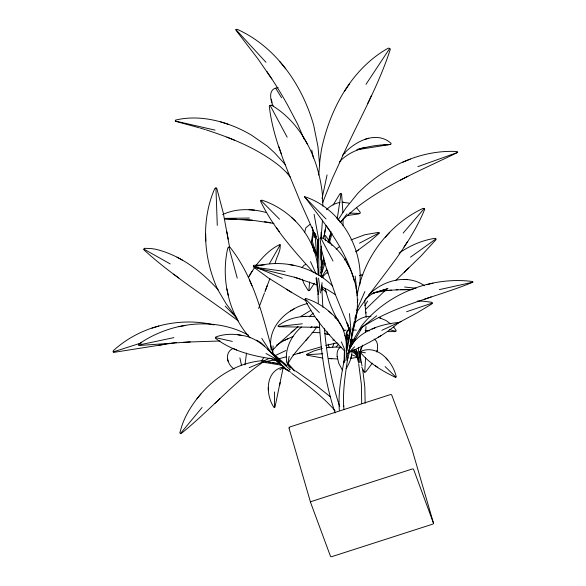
<?xml version="1.0" encoding="UTF-8"?>
<svg xmlns="http://www.w3.org/2000/svg" width="586" height="586" viewBox="0 0 586 586"><rect width="100%" height="100%" fill="white"/><g stroke="black" fill="none" stroke-linecap="round" stroke-linejoin="round"><path stroke-width="0.88" d="M317.715 258.016L317.839 239.725M320.908 259.964L320.989 248.991M321.062 238.011L321.099 232.525M321.78 286.224L321.707 290.751L322.029 282.606M361.701 403.695L361.364 384.321L358.661 363.672M365.173 403.271L364.8 386.855L362.741 369.81M236.4 317.546L226.196 303.848L217.75 289.565C203.437 258.382 200.822 220.395 214.762 188.56A1.736 1.604 -60.9 0 1 215.948 187.981L217.281 225.368M344.4 350.736L344.041 361.928L344.238 361.591M344.473 360.229L344.832 349.952L341.345 341.836M345.872 360.859C348.033 344.004 345.85 325.208 331.691 313.796C324.498 306.844 315.715 301.651 306.2 298.604A1.26 0.952 -0.1 0 0 305.328 298.816M315.107 237.718L315.136 234.232M344.055 362.851L344.121 361.123M283.404 366.543L275.032 406.896A0.982 0.535 -60.4 0 1 274.57 407.49L274.241 407.497A1.319 0.886 -44 0 1 273.955 407.38C265.583 395.103 265.019 371.927 282.196 367.21L289.477 371.524M272.768 353.461L273.091 345.865M318.733 175.053L319.875 160.667L321.443 149.701C329.713 109.619 351.432 68.811 388.166 48.206A1.948 1.758 -5.2 0 1 389.683 48.521A1.992 1.267 -36.5 0 1 390.305 49.297C377.904 87.71 357.314 122.804 341.008 159.597L332.46 178.21L322.652 202.675M327.113 334.496L327.237 331.801M359.782 284.95C363.664 247.944 340.136 208.103 304.566 196.654C322.959 221.545 344.561 247.226 353.431 278.064M346.165 348.179L346.685 338.239L344.846 335.485M321.106 238.07L322.483 220.102M372.264 363.174L365.818 371.876A1.48 0.886 -4.1 0 1 364.748 372.147L365.569 357.643M366.016 326.644L365.51 332.46M321.333 249.695L321.458 266.549M316.85 256.243L312.045 240.37M314.411 283.228L309.664 290.356A1.355 0.747 -6.7 0 1 309.305 290.553L308.873 290.671L309.584 281.954M304.742 232.027L305.863 227.749L309.965 224.379M349.703 329.903L348.853 329.559L349.549 328.394M246.53 353.087L244.955 364.902M282.218 365.627L281.082 364.8M313.012 230.43L311.466 242.399L314.14 251.138M377.091 350.977C377.911 346.963 378.175 341.448 374.168 339.03M315.532 237.718L315.187 237.271L316.015 236.063L315.283 233.455M337.265 218.644L341.008 193.688A1.406 1.362 -82.6 0 0 339.917 193.863L333.082 205.049M347.886 357.321C345.388 373.641 342.737 390.1 343.689 406.662L343.623 405.468L343.96 409.592M325.186 229.587L324.197 235.916L326.072 225.412M279.632 385.405L280.137 382.541M349.183 349.622L349.52 348.575M346.663 348.128L349.893 330.145M346.971 350.846L350.868 329.42L349.476 313.62M344.077 360.917C340.957 377.15 338.1 393.653 339.338 410.237M218.241 289.865C201.489 271.443 180.503 255.232 155.905 249.306A44.668 43.73 -14.9 0 0 148.324 248.427L144.361 248.31L143.834 249.365A1.78 1.179 23.4 0 0 144.039 249.944C173.163 276.424 206.799 297.3 238.224 320.857M289.176 356.303L287.792 363.335L294.458 370.542M357.101 295.644C363.188 258.375 388.84 224.482 422.982 208.404A1.56 1.297 -1.6 0 1 424.176 208.645A1.633 1.055 -23.4 0 1 424.689 209.297C409.116 247.424 380.065 277.815 357.233 311.525L350.758 342.642L350.157 341.528M312.038 240.509L314.323 232.327M348.231 341.089L348.97 337.536M351.27 336.196L352.193 331.749M352.567 329.969L354.413 321.077M354.786 319.304L355.709 314.858M322.044 198.566L327.069 174.95M323.194 238.531L323.684 236.129A1.494 1.421 32.2 0 1 324.615 235.565L324.974 235.543A1.524 1.443 -58.2 0 1 325.648 235.799L329.171 240.985M346.15 368.601C349.556 363.188 352.054 356.881 352.032 350.413M376.849 352.054L377.23 350.362M348.97 329.962L349.219 327.391M357.24 302.237L357.921 299.585M321.494 277.222L320.908 275.603L324.966 263.129M347.059 357.152C351.021 334.108 376.666 324.681 397.249 322.63A0.864 0.637 3.9 0 1 397.828 322.923L397.879 323.062A1.172 0.703 -5.2 0 1 397.821 323.377C383.596 335.925 366.199 344.004 349.417 352.464M350.787 358.5L351.27 356.749M318.469 293.601L318.117 294.384L316.059 277.874M320.784 268.066L323.78 257.496M328.021 242.523L331.127 231.756M321.509 266.344L323.758 258.419M328.746 240.802L330.497 234.642M320.784 273.12L324.278 260.785M329.266 243.175L332.013 233.484M280.826 361.716C269.186 350.926 258.397 337.294 241.344 335.331C232.913 333.617 224.042 333.961 215.926 336.928A1.099 0.842 -66.9 0 0 215.48 337.609L215.421 337.954A1.201 0.85 -44.1 0 0 215.501 338.261C232.371 351.344 254.002 356.361 274.761 359.225L281.427 364.851M359.474 353.519L361.599 346.597M275.193 263.707C275.786 257.73 281.61 250.185 279.888 244.545C270.3 248.874 262.176 257.518 255.694 265.898M332.548 347.373L334.02 343.096M289.045 427.963L289.872 426.967L390.562 394.539L391.595 394.7L411.943 449.052L433.457 523.1A1.209 0.769 -16.2 0 1 432.571 524.192L331.888 556.619A1.209 0.769 -16.2 0 1 330.475 556.268L310.609 502.539L289.096 428.491L289.213 427.487M358.844 362.338L358.434 361.694M362.558 345.132L359.716 353.006L361.328 362.375L359.936 361.848M269.853 278.68L265.07 291.425L267.223 285.726M320.835 272.981L321.406 271.098L320.872 269.348M349.505 346.494L361.716 325.691C387.742 293.227 431.311 276.292 472.404 281.485A1.531 1.033 -18.4 0 1 472.858 282.203C436.152 297.358 395.294 304.969 361.789 327.449M356.632 310.412L364.858 291.579M347.967 339.983L346.604 332.174M367.781 103.363L371.561 95.313M338.122 219.831L345.901 208.037L357.709 193.431C383.339 167.413 420.001 149.445 457.139 151.525A1.883 1.297 -29.8 0 1 457.703 152.411C422.989 169.398 386.247 184.224 355.534 208.418L344.224 218.278L340.151 222.592M248.339 277.566L254.727 267.231M269.348 263.773L280.262 244.743M364.873 305.724L367.576 301.094M354.061 340.144L354.97 338.605M359.943 330.13L360.844 328.585M349.388 349.241L362.5 326.9L376.783 315.759M249.109 276.057L252.061 271.12M346.575 332.247L348.919 328.871M403.959 247.05L407.504 241.652M322.139 276.27L326.497 269.619M365.994 84.325L389.683 48.513M344.429 91.431L349.381 83.981M347.315 215.509L358.368 213.993A2.029 0.571 -18.8 0 0 359.819 213.451L359.95 213.245A2.132 0.952 -42.8 0 0 360.265 212.344L356.42 207.569M359.716 353.754L361.591 350.977C378.175 344.861 392.781 361.76 396.202 376.549A0.923 0.813 -44.2 0 1 395.887 377.157L395.689 377.23A0.974 0.813 -8.5 0 1 395.228 377.252C382.387 370.96 369.107 363.357 360.17 352.076M360.273 353.38L361.21 351.996L365.422 352.809M302.098 267.436L304.163 265.136L305.65 264.601M263.766 357.731L261.444 360.961A1.37 1.128 28.7 0 0 261.444 361.284M349.197 329.215L346.077 333.654L347 338.811M249.182 367.686L262.535 362.082L281.448 365.21L280.657 363.825L261.744 360.698C233.726 363.349 209.217 380.753 193.49 403.49C187.791 411.643 183.037 420.587 180.583 430.278C180.62 431.245 179.052 432.922 180.444 433.537A1.677 0.813 -36.6 0 0 181.557 433.208C209.707 410.53 233.55 382.636 263.26 361.928M340.334 222.643L346.993 213.963M317.019 326.739C307.862 339.865 294.685 350.523 287.352 364.712L290.385 367.993M387.8 331.566L394.605 331.639A1.707 0.674 -12.9 0 0 395.784 331.28L395.997 330.995A1.831 0.96 -29.7 0 0 396.165 330.445L393.704 327.047M305.848 340.415L308.529 337.184M196.962 398.802L200.903 394.019M273.105 349.549L280.445 342.136L298.076 326.549M180.444 433.537L202.06 407.49M321.941 277.171L327.977 271.714M403.175 233.045L424.176 208.645M338.789 343.997L336.152 346.963M385.317 237.235L389.8 232.32M342.444 155.451C353.241 142.23 375.985 129.653 391.096 143.372A1.985 0.908 -36.8 0 1 390.679 144.39L386.804 144.859M301.49 326.959C291.213 335.734 284.525 349.051 286.774 362.756L294.047 370.623M365.532 309.401L385.251 290.407M354.625 346.795L349.571 351.739L347.425 360.024L347.571 359.291L346.985 359.035M396.019 280.167L420.477 256.551L435.83 239.835A1.362 0.916 -44.5 0 0 435.903 238.934L410.486 257.188M404.274 272.278L408.764 267.985M326.409 209.729C330.079 206.045 334.804 203.203 340.012 202.463M214.967 403.322L219.853 398.773M313.32 313.07L309.232 316.792M310.748 327.655L312.038 326.461M368.616 295.117C382.372 280.496 407.226 273.464 424.557 285.763M291.074 332.628L294.897 329.295M354.244 323.186C358.676 318.865 364.624 316.096 370.887 316.367M339.294 161.956C352.538 147.826 372.337 145.145 390.679 144.39L356.764 149.811M365.561 298.911L371.238 294.406L375.333 292.48M318.03 273.874C318.205 240.333 293.205 210.418 262.037 200.192A1.538 1.26 -2 0 0 260.96 200.5L260.851 200.588A1.641 1.099 16.1 0 0 260.587 201.181C273.464 228.174 293.857 250.757 313.759 272.761M290.209 369.312L288.114 370.799L274.365 358.764M336.159 249.145L339.712 246.464M355.87 251.797L369.92 241.351L379.12 233.367A1.48 0.879 -9.2 0 0 379.215 233.067L379.179 232.884A1.135 0.901 4.5 0 0 378.395 232.415L364.902 234.737L351.051 239.901M356.024 251.68L358.595 249.834M344.37 259.957L345.828 258.931M399.037 253.174C409.746 245.622 422.052 240.304 435.032 238.319A1.421 1.34 -70.2 0 1 435.911 238.934M358.017 357.167L357.482 357.541L354.523 349.908M307.211 303.599C286.708 308.727 266.762 327.083 271.215 349.959M273.252 106.11C269.692 98.77 268.454 88.252 278.138 87.658M279.888 369.751L283.148 367.51L288.971 370.967M276.555 345.183L284.056 340.547L293.051 336.474M354.186 325.274L354.713 324.944L354.413 322.249M378.256 337.272L381.083 335.558M300.962 316.359L310.88 310.316M340.561 347.308C337.155 348.978 336.811 353.431 337.192 356.771M290.524 311.012L294.377 308.763M397.264 323.472L417.276 312.741L431.823 303.936A1.553 0.989 -30.7 0 0 432.27 303.079A1.568 1.384 -51.2 0 0 431.692 302.251L422.653 301.153L417.173 301.094M359.467 243.183L379.179 232.884M397.623 323.267L401.11 321.436M232.994 348.465C224.079 352.604 227.09 364.697 234.136 369.055M400.363 180.151L407.937 176.21M284.056 340.547L288.393 338.4M263.348 361.159L269.794 358.119M275.435 355.46L285.909 350.523M381.808 330.336L397.828 322.923M222.658 214.564C236.305 208.111 252.317 208.623 266.593 212.615M343.748 330.775L346.121 330.035M372.059 329.098L375.194 327.786M343.806 153.803L345.066 153.29M348.765 329.164L349.835 328.966M402.897 162.168L410.339 159.128M359.079 362.258L359.54 362.082M359.533 275.669L362.756 274.629M348.963 352.545L347.974 352.992M359.321 275.728L361.13 275.068M347.718 353.541L348.472 353.519L352.86 329.42C364.704 296.289 353.314 255.518 321.963 237.689A1.67 1.275 -5.7 0 0 320.718 237.791L320.059 238.348L321.318 248.991L326.38 268.41L335.661 295.322L349.908 330.277M213.912 324.893C179.052 316.645 139.768 326.285 113.34 350.699A1.809 1.575 -18 0 0 113.223 351.915A1.795 0.967 -20.1 0 0 114.006 352.347L176.364 342.51M417.935 166.636L457.703 152.411M424.696 299.153L431.179 296.926M406.596 311.715L432.27 303.079M113.223 351.915L141.731 342.781M314.975 236.934L316.352 236.729M371.883 293.652L387.969 288.605L373.414 292.927L386.877 290.531L397.967 289.755M271.684 105.253A2.044 1.685 -11.4 0 0 270.139 105.443L269.604 105.692A2.11 1.421 23.3 0 0 269.289 106.125C273.039 139.702 287.88 170.834 300.347 201.855L317.341 239.974L317.553 267.143M364.521 139.49L368.616 138.245M151.972 328.138L158.872 326.058M292.905 354.984L321.267 346.817M325.823 345.491L337.133 342.81M297.791 353.592L302.845 352.135M357.46 149.313L365.049 147.233M286.503 356.764L278.394 358.881M248.479 335.17C214.498 316.389 170.277 322.263 138.999 343.96A1.846 1.406 -19 0 0 138.714 345.051L138.845 345.242A1.97 0.938 -17 0 0 139.424 345.469L188.524 342.026L220.036 340.993M263.502 362.038L262.198 362.133M426.608 284.693L433.003 283.185M439.273 289.638L472.858 282.203M322.337 348.494L314.059 350.882L306.925 354.178A0.828 0.813 1.6 0 0 306.698 354.764L306.793 354.94A1.062 0.908 -2.5 0 0 307.115 355.226L322.681 358.031M138.706 345.051L173.91 337.624M272.908 360.163L265.312 361.672M178.825 326.695L185.608 325.428M158.879 345.22L166.153 344.048M314.396 316.74C301.775 315.217 288.312 317.883 278.145 325.772A1.846 1.033 15.2 0 0 278.277 326.519A1.853 0.623 2.8 0 0 279.156 326.754L319.092 327.34L314.382 327.083M356.867 356.933L357.658 356.896M329.728 347.315L326.651 347.696L336.071 347.007L341.528 347.388M350.369 358.42L357.687 357.335M278.277 326.519L302.325 323.787M383.383 145.174L385.163 145.006M386.877 290.531L391.558 290.107M312.038 332.401L319.429 332.716M301.746 316.638L305.797 316.345M306.698 354.764L322.798 353.717M183.242 342.378L190.26 341.931M343.726 202.207L342.253 202.265L349.044 203.13M400.648 289.652L411.086 289.543M224.438 218.395L249.402 218.036M396.18 289.821L413.181 289.638M348.223 329.969L349.945 329.962M264.33 264.923L254.09 265.268A1.421 1.384 64.3 0 0 253.379 266.132A1.45 1.091 30.6 0 0 253.628 267.07L268.432 277.962L291.667 292.429L286.29 289.198M337.492 358.925L328.673 358.551L331.859 358.742M224.885 218.812L236.392 219.201M403.424 279.478L407.285 279.603M349.175 213.092L359.819 213.443M353.819 330.021L356.325 330.108M224.445 218.849L252.126 220.211L273.962 223.427M365.195 330.548L369.685 330.819M241.198 219.435L252.126 220.211M249.035 209.715L254.617 210.162M404.618 287.023L416.06 288.253M332.68 286.071C313.21 266.315 282.152 258.8 255.599 266.542A1.699 1.113 21.5 0 0 255.306 267.297A1.648 0.564 11.3 0 0 256.104 267.758L294.465 277.237L317.187 284.979M255.313 267.297L285.03 271.472M237.916 334.767L241.344 335.331M265.172 361.591L266.974 361.892M268.776 362.185L270.571 362.485M272.373 362.785L274.175 363.078M275.977 363.379L277.779 363.679M264.367 221.669L270.754 222.746M332.716 339.946L334.496 340.261M359.775 356.757L360.441 356.881L359.452 354.332M289.228 264.55L294.612 265.575M215.48 337.609L232.327 341.418M290.209 371.956L290.964 372.271M285.426 164.739L274.702 152.931L267.275 146.097L251.643 135.249A173.632 146.332 -84.7 0 0 228.049 124.203C211.341 118.409 193.058 115.874 175.683 120.064A1.948 1.289 28.5 0 0 175.309 121.024L215.084 130.129M324.329 333.537L329.354 334.796M389.609 329.654L395.784 331.28M199.343 127.821L176.276 121.529A1.861 0.44 13.4 0 1 175.317 121.024M294.465 277.237L300.12 278.929M380.695 318.066L378.556 317.422L385.756 320.352L390.818 323.97M200.222 128.078L205.246 129.609M220.658 121.888L228.049 124.21M206.089 129.865C232.173 138.267 258.25 148.851 279.771 166.153L288.473 174.276M275.596 360.493L274.072 360.632L271.252 358.464M351.864 354.911L356.911 356.669L358.346 361.936M294.428 370.887L294.824 371.033M321.135 289.484L321.904 289.843M233.499 348.648L236.7 349.945M226.87 137.102L234.59 140.222M253.379 266.125L282.335 278.306M322.527 287.265L327.508 289.63L335.404 294.699M266.007 353.563L274.702 358.236L280.701 363.291M176.965 257.151L182.327 260.103M143.863 249.101L170.233 263.942M256.712 340.122L261.488 343.184L264.652 346.333M334.796 317.634L338.151 319.795M375.421 365.752L377.743 367.363M295.556 370.931L316.96 386.035L330.731 397.147M356.156 353.841L356.757 354.266M271.677 105.253C302.317 123.536 318.601 159.377 322.337 193.768L322.893 206.206M173.632 274.145L178.818 277.991M352.149 351.3L357.328 355.724M291.74 373.341C307.02 384.804 322.593 396.246 335.133 410.793M321.582 287.873L326.658 292.517M282.76 365.972L284.752 367.664M283.8 363.445L286.232 365.73M286.7 365.422L272.951 353.387C262.968 316.645 254.148 277.625 229.954 247.182A1.978 1.531 -71.5 0 0 228.862 247.153A1.963 1.773 -38.2 0 0 227.786 248.032C220.658 278.965 228.643 314.037 249.973 337.748M289.85 369.363L271.289 353.116L261.766 338.393M328.841 311.225L331.691 313.796M291.418 217.325L295.227 220.937M353.57 349.71L355.453 351.549M353.937 350.238L356.456 352.691M352.479 350.01L356.881 354.31M319.355 312.543L305.167 298.963A1.399 0.908 12.2 0 0 305.028 299.351C314.162 319.136 329.288 335.434 344.429 350.794M385.105 366.58L395.887 377.157M267.817 349.483L279.844 361.459M274.717 358.8L281.046 365.107M260.96 200.5L279.522 219.208M225.222 306.134L237.103 318.301M304.434 196.757L326.058 218.981M319.685 165.655L317.964 146.522L313.649 125.14C302.31 85.146 276.006 46.748 237.213 29.322A1.926 1.428 31.4 0 0 235.96 29.652L265.949 62.284M386.02 358.083L387.822 360.075M336.642 217.721L340.627 222.343M345.579 338.107L346.67 339.433M279.962 61.794L285.682 68.818M287.081 173.017L290.407 177.346M316.711 318.974L318.916 321.956M276.328 227.551L279.346 231.697M344.649 330.746C335.441 318.059 328.856 303.533 325.142 288.319M346.604 333.537L348.172 335.778M266.776 71.375L271.794 78.898L257.562 58.351L235.946 30.238A1.992 0.601 39.5 0 1 235.953 29.652M326.929 226.614L330.394 231.704M342.436 370.235L338.715 363.21L337.14 356.339M329.64 241.674L332.028 245.563M275.852 88.486L281.529 97.716M313.781 251.035L314.675 252.515M303.731 137.739L307.46 144.266M346.209 261.59L348.831 266.212M270.139 105.436L287.169 137.234M320.718 237.784L333.002 260.982M313.635 247.116L316.821 254.17M361.76 367.122L363.818 371.517A1.546 0.886 26.2 0 0 364.748 372.147M355.9 349.432L357.467 352.889L358.932 361.408M310.47 261.583L316.257 274.211M251.951 285.829L249.438 280.02M304.185 139.278L297.563 123.968L287.492 104.872A170.548 66.181 59.3 0 0 271.816 78.876M352.252 339.514L352.911 341.206M356.53 350.538L357.848 353.937M350.575 339.726L351.886 343.118M433.457 523.1L413.591 469.371A1.209 0.769 -16.2 0 0 412.17 469.02L311.488 501.448A1.209 0.769 -16.2 0 0 310.609 502.539M352.721 341.88L351.402 337.602M278.914 146.786L281.331 153.788M339.734 406.611C331.149 381.325 326.71 354.823 324.402 328.277M347.74 337.47L348.267 339.038M326.38 268.41L327.962 273.391M302.273 279.207L304.178 283.983L308.031 290.297A1.267 0.696 15.6 0 0 308.873 290.671M346.868 322.718L349.49 331.105M335.126 412.932C325.325 383.618 321.025 352.787 319.267 322.014M329.2 347.791L328.182 344.158M227.485 359.123L228.071 361.181M353.695 278.885L354.362 281.229M312.199 227.112L315.151 237.535M357.57 356.603L358.288 359.233M228.862 247.153L237.235 278.13M271.245 99.217L272.058 102.374M356.068 287.821L356.478 289.55M324.615 235.557L325.809 240.824M226.943 288.92L228.269 295.197M311.759 150.111L313.437 158.081M239.901 357.848L241.52 365.569M361.298 362.119L362.038 365.906M229.529 246.94L223.251 212.828L216.798 188.384A1.802 1.216 -79 0 0 215.948 187.974M314.089 214.227L318.594 238.963L318.879 275.193M226.87 231.741L228.174 239.132M360.112 360.873L358.654 352.354L358.42 347.33M348.011 324.285L348.853 329.559M364.675 300.054L366.177 317.26M322.696 276.38L322.908 277.815L322.542 275.332M318.572 278.218L320.41 292.993M316.689 277.691L318.528 292.465M355.16 276.116L357.174 293.733M321.707 268.893L322.044 272.014M315.363 238.172L316.447 254.346M365.95 312.089L366.016 313.085M359.98 351.256L360.485 359.306M322.864 307.328L321.648 285.082M342.905 212.476L341.638 194.303A1.45 1.026 -79.6 0 0 341.008 193.68M318.022 293.93L318.352 303.028M268.315 387.888L268.403 390.488M205.657 233.543L205.854 241.029M343.037 219.699L343.066 225.537M321.113 246.113L321.355 276.907M274.563 391.924L274.57 407.482M305.848 300.75A122.562 7.874 32.1 0 1 291.579 292.341M258.624 308.441A124.056 0.894 -69 0 1 264.506 292.846"/></g></svg>
